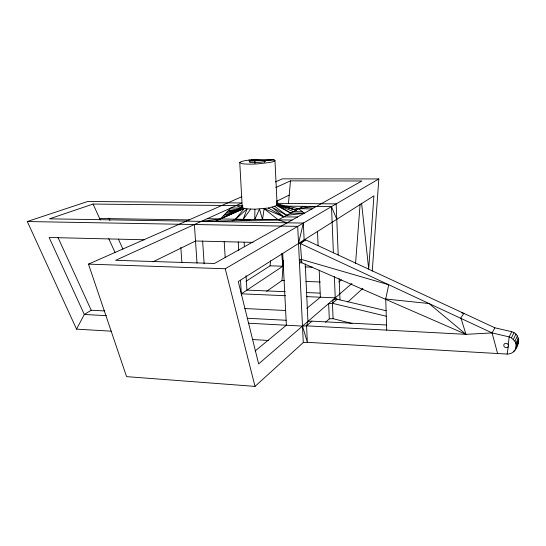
<?xml version="1.0" encoding="UTF-8"?>
<svg xmlns="http://www.w3.org/2000/svg" width="546" height="546" viewBox="0 0 546 546"><rect width="100%" height="100%" fill="white"/><g stroke="black" fill="none" stroke-linecap="round" stroke-linejoin="round"><path stroke-width="0.82" d="M254.921 209.207L247.058 208.879L244.342 208.395L242.69 207.746L242.219 206.968L239.762 162.599A20.912 2.58 -3.1 0 1 245.236 160.64L251.747 159.732L273.15 159.609L274.959 160.476L277.122 204.777L276.556 205.617L268.386 208.04L254.921 209.207L254.764 219.553L207.207 218.7L115.615 260.312L214.455 263.479L361.896 180.992L290.479 180.869L275.805 187.531M266.625 291.311L281.982 280.555L283.388 260.299M372.27 271.109L378.815 178.945L282.425 178.842L275.409 181.927M355.548 263.465L360.121 204.067M245.953 281.327L270.086 265.813L270.529 260.763M288.465 203.562L290.479 180.869M508.265 344.867L509.172 336.902L511.738 331.702C520.222 333.947 519.826 344.362 515.083 350.054C513.383 352.723 510.251 354.17 507.125 354.061C440.526 350.3 373.949 346.184 307.357 342.315L303.276 342.526L255.023 386.391L126.563 376.631L88.479 264.127L241.898 196.662M515.083 350.054L516.154 346.478L515.888 343.407L514.912 341.243L511.438 337.878L509.172 336.902L492.082 332.923L300.382 243.557L298.539 243.468L297.72 226.365L27.3 221.526L76.542 329.136L111.404 331.197M507.125 354.061L508.422 345.652L508.128 344.533A2.361 2.164 25.2 0 0 504.784 343.591A2.361 2.164 25.2 0 0 504.306 346.765A2.361 2.164 25.2 0 0 507.725 347.16L508.053 346.724M297.631 217.008L283.947 216.871L264.107 208.627L262.53 219.669L254.764 219.553L259.507 209.029L262.53 219.669L292.11 220.058M511.738 331.702L494.901 327.812L492.082 332.923L465.977 334.336L386.732 330.125L385.729 299.01L388.738 284.746L301.651 259.486L299.297 259.514L298.539 243.468L303.344 223.075L49.495 218.837L93.073 204.054L242.69 205.671M352.04 323.532L333.094 318.68L332.453 303.31L333.367 299.461L337.128 299.242L386.111 310.715M461.063 318.461L465.977 334.336L301.815 262.79L299.297 259.514L302.491 326.092L307.357 342.315L306.579 325.853L307.937 321.389L305.262 263.936M232.207 220.775L248.314 220.488L250.382 219.485L241.878 219.881L243.182 219.376L247.058 208.879L235.51 219.274L232.207 220.775L201.317 221.376L220.311 219.028L229.852 214.544L242.219 206.968L226.713 216.004L223.253 215.95L220.311 219.028M515.97 347.973L518.427 342.588M513.636 351.801L514.257 350.443M516.154 346.478L518.611 341.113M516.147 345.065L518.604 339.728M515.888 343.407L518.345 338.097M514.912 341.243L517.39 335.967M513.397 339.353L515.895 334.111M511.438 337.878L513.963 332.657M76.542 329.136L84.316 314.476L91.202 310.237L104.757 310.933M460.606 318.25L463.895 313.404L461.438 312.776M243.182 219.376L250.669 209.159M242.69 207.746L226.713 216.004L244.342 208.395L235.51 219.274L248.314 220.488L278.248 219.854L287.155 222.809M516.127 346.362L517.547 344.635M223.253 215.95L230.883 207.985L241.837 202.969L87.783 201.46L27.3 221.526M299.447 262.749L301.815 262.79L300.382 243.557L304.136 239.933L305.678 239.892L494.901 327.812M325.553 322.276L329.299 318.871L333.094 318.68M347.863 301.999L362.865 288.363M248.314 323.205L302.491 326.092L306.579 325.853L311.978 321.157L386.807 325.007M329.299 318.871L328.651 303.528L332.453 303.31L337.128 299.242L335.237 297.843L306.777 296.628M351.979 283.408L258.633 363.923L238.281 281.545L373.928 195.83L368.687 268.994L361.595 203.173M255.18 350.942L286.377 325.232L282.705 253.235M306.845 308.36L320.379 297.208L319.185 270.168M338.813 282.023L341.427 279.866M300.382 243.557L305.678 239.892M237.906 210.012L239.967 208.592M281.681 253.535L282.855 266.223L241.325 293.83L285.524 295.72M242.936 206.129L229.852 214.544L224.686 214.455L233.654 212.551M88.479 264.127L225.239 268.755L378.815 178.945M336.78 219.301L331.497 206.62L303.303 206.333L278.248 219.854L264.107 208.627M152.996 261.827L195.516 240.998L253.016 242.376M276.256 201.44L289.223 195.093M207.207 218.7L230.883 207.985L240.909 208.108M235.456 210.933L226.802 212.251L233.62 212.367M215.65 221.089L244.342 208.395M265.581 160.565L253.085 160.817A8.176 1.01 -3.1 0 0 249.959 162.299A8.176 1.01 -3.1 0 0 260.271 162.244A8.176 1.01 -3.1 0 0 265.117 160.756L266.748 160.538M265.083 160.579L265.295 160.681M233.845 212.176L228.344 210.633L240.069 208.688M265.117 160.756L268.379 160.326M316.387 206.456L296.26 208.749M268.386 208.04L283.947 216.871L272.045 207.309L286.739 215.342L304.32 213.281L298.798 208.777L276.924 203.951M273.15 159.609L264.414 160.599L251.747 159.732L254.661 160.654L255.153 163.131M274.345 159.917L264.414 160.599L264.503 162.299M307.937 321.389L311.978 321.157M276.467 203.31L336.159 203.89L338.206 254.927M312.025 208.913L296.307 208.627M286.438 206.149L303.303 206.333L307.623 207.61M302.45 211.766L293.536 211.671L277.122 204.777L290.841 213.124L304.32 213.281M237.046 210.77L228.344 210.633M234.234 210.913L236.684 210.954L234.91 211.172L233.777 210.722L231.954 211.568L234.411 211.609M99.611 218.461L189.728 219.922M252.484 160.592L254.238 160.695M144.56 239.776L49.147 237.49L84.316 314.476L106.34 315.649M270.086 265.813L282.855 266.223M304.975 266.939L312.626 267.185M281.982 280.555L284.534 280.651M305.821 281.443L320.297 281.989M285.155 291.68L246.929 290.103L246.082 275.662M306.395 292.56L319.983 293.12M244.738 308.538L285.428 310.49M247.304 318.27L286.124 320.27M306.579 325.853L386.732 330.125M252.627 339.537L268.659 340.486M248.894 160.06L253.085 160.817M385.729 299.01L429.033 303.535L465.977 334.336M332.453 303.31L386.131 316.202M277.122 204.777L296.185 210.21L276.911 204.102M276.494 204.02L296.185 210.21M236.063 205.589L241.946 207.623M276.556 205.617L290.841 213.124M274.829 206.477L286.739 215.342M239.762 162.599L241.878 163.65L244.615 163.977A15.991 1.979 -3.1 0 0 257.159 163.923L269.82 162.455A20.864 2.573 -3.1 0 0 274.959 160.476M57.972 237.414L91.202 310.237M108.893 218.154L109.951 220.482M118.386 239.107L122.959 249.194M93.073 204.054L100.314 220.011M108.77 238.657L115.11 252.641M492.082 332.923L497.611 353.549M225.239 268.755L255.023 386.391M276.808 201.078L277.04 203.617M180.815 247.379L181.893 262.551M194.396 224.515L197.017 263.035M202.627 241.004L204.149 263.827M224.201 241.619L225.205 257.698M238.233 241.953L238.739 250.457M240.513 280.221L241.421 295.454M244.144 242.52L244.396 246.765M254.661 160.654L254.798 163.193M302.491 326.092L303.276 342.526M303.344 223.075L304.136 239.933M317.479 231.286L318.106 245.652M331.497 206.62L333.394 252.818M334.37 276.604L335.237 297.843M339.155 278.672L340.001 299.72"/></g></svg>
